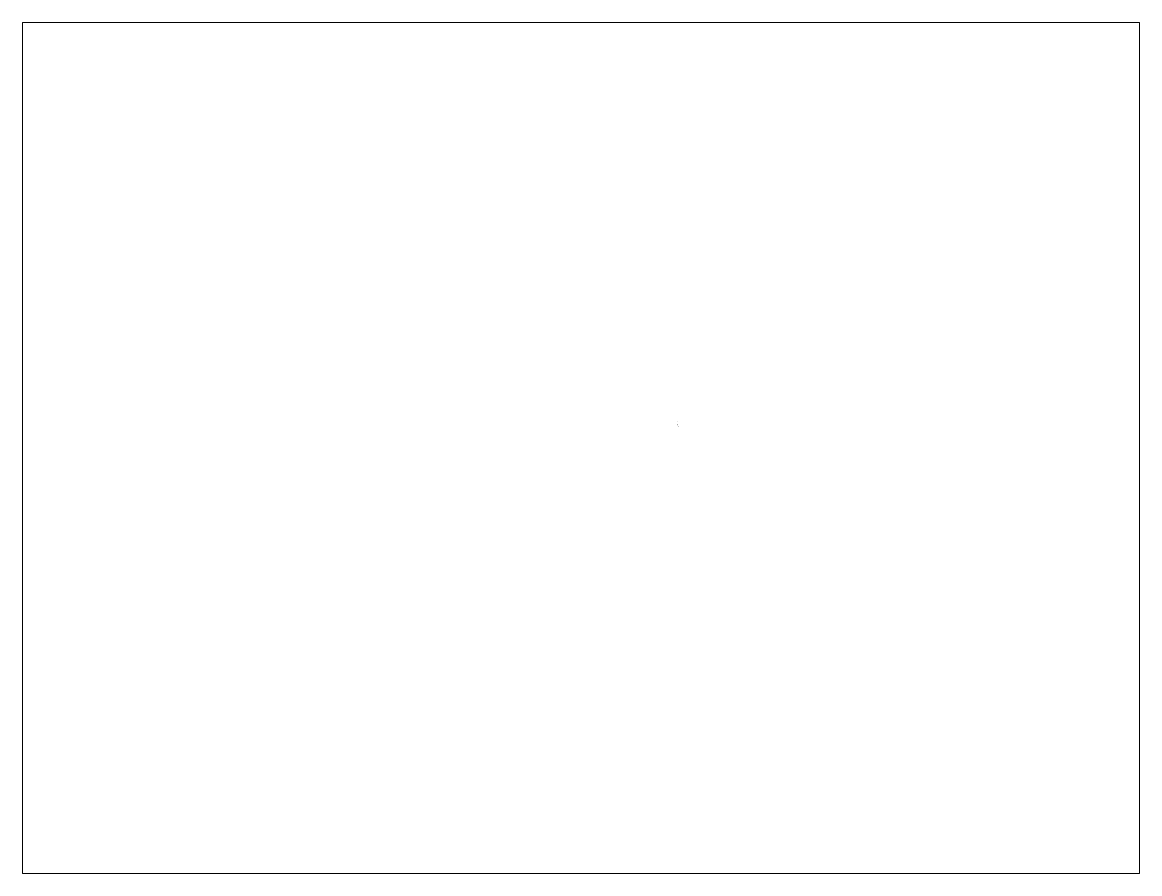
# Paper-space layout 'Layout1' of a CAD drawing. Header units: millimetres. Extents: x 27 to 240, y 20 to 183.
# The model-space entities are those that its viewports show. They can reach past a viewport. Long polylines and large blocks are cut down to what shows.
import ezdxf

# ---------------------------------------------------------------- set-up
doc = ezdxf.new("R2010")
doc.units = ezdxf.units.MM
doc.header["$LTSCALE"] = 2000
doc.layers.add('3-HATCH', color=8, linetype='Continuous')
doc.layers.add('3-liang-rein-X', color=54, linetype='Continuous')

msp = doc.modelspace()

# ---------------------------------------------------------------- hatches: boundary and pattern name
at = {"layer": '3-HATCH'}
h = msp.add_hatch(color=256, dxfattribs=at)
edge = h.paths.add_edge_path()
edge.add_line((3000354.7, 830041.4), (3000354.7, 830391.4))
edge.add_line((3000354.7, 830391.4), (3000204.7, 830391.4))
edge.add_line((3000204.7, 830391.4), (3000204.7, 830741.4))
edge.add_line((3000204.7, 830741.4), (3000054.7, 830741.4))
edge.add_line((3000054.7, 830741.4), (3000054.7, 831091.4))
edge.add_line((3000054.7, 831091.4), (2999904.7, 831091.4))
edge.add_line((2999904.7, 831091.4), (2999904.7, 831441.4))
edge.add_line((2999904.7, 831441.4), (2999754.7, 831441.4))
edge.add_line((2999754.7, 831441.4), (2999754.7, 831791.4))
edge.add_line((2999754.7, 831791.4), (2999604.7, 831791.4))
edge.add_line((2999604.7, 831791.4), (2999604.7, 832141.4))
edge.add_line((2999604.7, 832141.4), (2999454.7, 832141.4))
edge.add_line((2999454.7, 832141.4), (2999454.7, 832491.4))
edge.add_line((2999454.7, 832491.4), (2999304.7, 832491.4))
edge.add_line((2999304.7, 832491.4), (2999304.7, 832841.4))
edge.add_line((2999304.7, 832841.4), (2999154.7, 832841.4))
edge.add_line((2999154.7, 832841.4), (2999154.7, 833191.4))
edge.add_line((2999154.7, 833191.4), (2999004.7, 833191.4))
edge.add_line((2999004.7, 833191.4), (2999004.7, 833541.4))
edge.add_line((2999004.7, 833541.4), (2998854.7, 833541.4))
edge.add_line((2998854.7, 833541.4), (2998854.7, 833891.4))
edge.add_line((2998854.7, 833891.4), (2998704.7, 833891.4))
edge.add_line((2998704.7, 833891.4), (2998704.7, 834241.4))
edge.add_line((2998704.7, 834241.4), (2998554.7, 834241.4))
edge.add_line((2998554.7, 834241.4), (2998489.5, 838941.4))
edge.add_line((2998489.5, 838941.4), (2999137.5, 838941.4))
edge.add_line((2999137.5, 838941.4), (2999137.5, 838541.4))
edge.add_line((2999137.5, 838541.4), (2998639.5, 838541.4))
edge.add_line((2998639.5, 838541.4), (2998704.7, 834666.4))
edge.add_line((2998704.7, 834666.4), (2999106.7, 834666.4))
edge.add_line((2999106.7, 834666.4), (2999106.7, 834416.4))
edge.add_line((2999106.7, 834416.4), (2998792.9, 834416.4))
edge.add_line((2998792.9, 834416.4), (3000667.9, 830041.4))

psp = doc.layouts.get("Layout1")

# ---------------------------------------------------------------- viewports
at = {"layer": '3-liang-rein-X'}
psp.add_viewport(center=(133.35, 101.6), size=(213.36, 162.56), view_center_point=(2862554.35, 800874.62), view_height=1203082.4058, dxfattribs=at)

doc.saveas('drawing.dxf')
